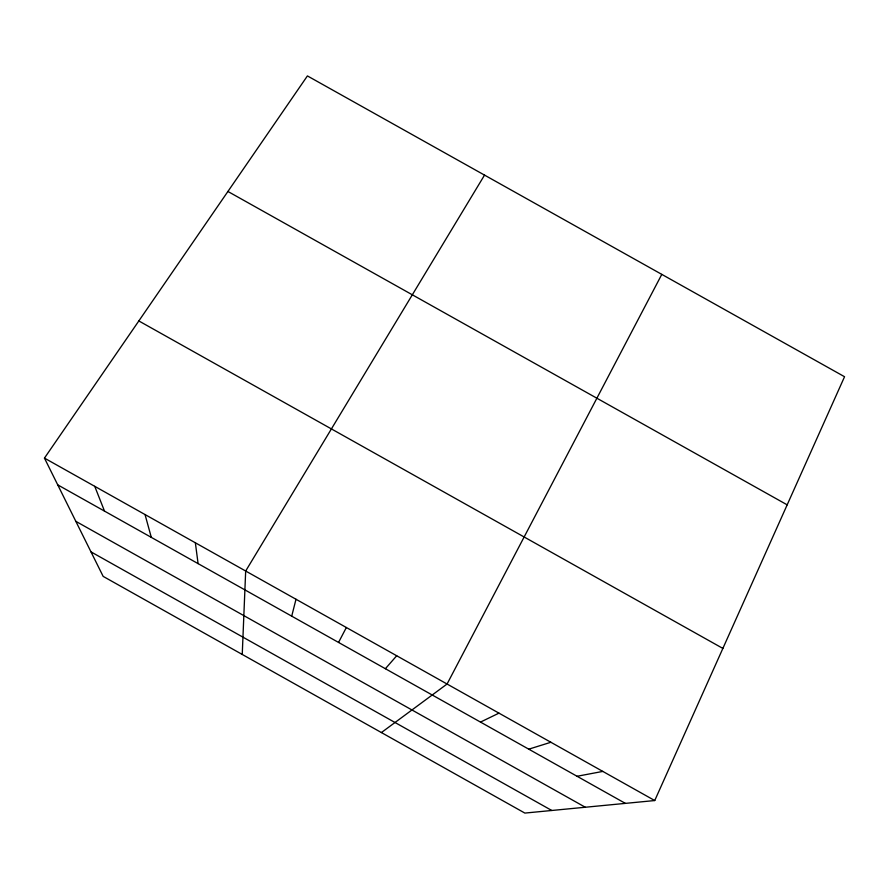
<?xml version="1.0" encoding="UTF-8"?>
<svg xmlns="http://www.w3.org/2000/svg" width="889" height="889" viewBox="0 0 889 889"><rect width="100%" height="100%" fill="white"/><g stroke="black" fill="none" stroke-linecap="round" stroke-linejoin="round"><path stroke-width="1.33" d="M242.241 654.448L245.675 571.016L484.538 175.111M291.714 616.155L296.004 599.264M654.737 800.544L844.55 376.725L307.416 75.921L44.45 458.113L103.157 576.383L524.866 813.079L654.737 800.544L44.45 458.113M338.542 642.436L346.354 627.512M661.794 274.379L447.067 684.019L381.403 732.558M385.37 668.717L396.705 655.76M480.493 722.079L498.973 713.145M528.766 749.171L550.88 742.271M577.061 776.275L602.809 771.408M227.917 191.468L787.176 504.841M138.828 320.94L722.868 648.414M57.729 484.861L625.367 803.378M75.843 521.343L585.295 807.245M90.989 551.869L551.78 810.479M94.745 486.327L104.502 511.108M145.04 514.553L151.297 537.367M195.358 542.779L198.091 563.626"/></g></svg>
